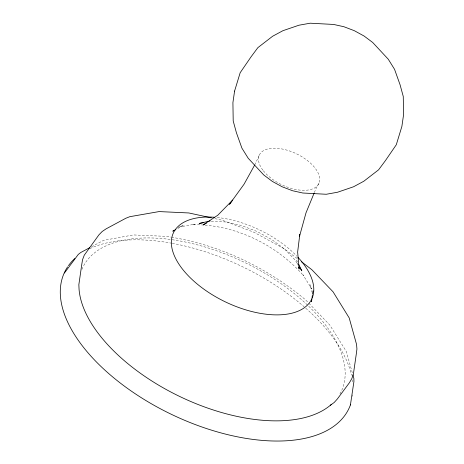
<?xml version="1.0" encoding="UTF-8"?>
<svg xmlns="http://www.w3.org/2000/svg" width="464" height="464" viewBox="0 0 464 464"><rect width="100%" height="100%" fill="white"/><g stroke="black" fill="none" stroke-linecap="round" stroke-linejoin="round"><path stroke-width="0.35" stroke-dasharray="2.32 1.74" d="M259.156 155.452L255.032 164.384M314.366 192.531L315.984 188.61L319.046 183.083M91.518 246.72L103.571 240.364L133.342 234.935L167.852 236.431L170.793 237.069M177.735 228.543L183.877 225.237L178.443 227.151M178.611 227.122L194.967 224.182L192.374 224.501L204.346 225.057M211.253 221.299L225.568 221.966L241.141 225.417L256.911 231.42L271.811 239.569L297.378 258.663M205.053 225.092C242.672 228.439 278.916 247.335 303.676 275.848L302.975 274.839L311.785 288.997L310.022 284.797L312.052 292.221M214.919 218.625L222.552 220.319L254.173 232.354L284.043 248.687M171.494 237.226C220.76 245.398 267.026 267.716 305.295 299.622L308.363 302.69M284.815 249.301L295.046 259.956L297.673 264.178M308.856 303.207L329.707 324.928L346.231 351.335L352.721 374.216M297.407 261.719L296.78 260.426L298.05 265.072M217.198 217.488A76.676 39.834 25.7 0 1 296.914 256.209M81.931 269.375A143.335 74.466 25.7 0 1 171.425 239.615M172.092 239.708A143.335 74.466 25.7 0 1 305.387 303.108A143.335 74.466 25.7 0 1 339.683 394.388M89.935 248.605A157.667 81.913 25.7 0 1 171.57 243.194M172.26 243.322A157.667 81.913 25.7 0 1 304.14 306.797M305.73 308.189A157.667 81.913 25.7 0 1 351.526 375.15M352.454 379.923A157.667 81.913 25.7 0 1 352.733 381.924M352.814 394.905A157.667 81.913 25.7 0 1 352.617 396.337M263.332 170.735A32.99 17.139 25.7 0 0 316.344 186.725A32.99 17.139 25.7 0 0 287.622 150.348A32.99 17.139 25.7 0 0 263.332 170.735"/><path stroke-width="0.7" d="M299.767 234.819L297.639 252.039L299.141 269.056L298.596 267.067M299.732 234.581L299.442 236.588L306.014 212.796L314.099 193.186M311.872 298.891L311.483 301.588L311.75 299.808M312.063 297.546L312.359 295.522M312.55 294.176L313.038 290.812M350.424 404.962L353.922 381.559L353.875 378.496L352.913 374.912M254.69 165.004L244.052 184.208L229.494 204.317L232.65 200.065L217.796 215.209L203.302 224.843L206.451 223.155M64.415 273.018L78.294 254.411L80.759 252.509L89.622 247.741M330.409 405.234L334.208 402.468L337.363 398.97L349.398 382.748L351.845 378.578L353.406 374.013L356.346 353.62L356.938 349.009L356.555 344.404L349.189 317.904L333.071 291.833L311.837 269.706L301.432 261.696M174.302 230.26L172.817 231.188L175.891 229.535M210.169 220.945L199.172 223.468L203.435 222.703M211.451 217.86L188.819 212.959L159.1 211.578L129.792 216.694L125.831 218.254L106.094 228.862L102.19 231.49L98.913 234.865L84.286 255.148L82.563 259.654L81.768 264.445L78.851 284.67L79.06 289.287A143.335 74.466 25.7 0 0 185.026 398.965A143.335 74.466 25.7 0 0 331.516 404.272M299.547 267.194L301.797 270.808L298.659 264.318M297.911 257.265A76.676 39.834 25.7 0 1 282.182 314.696A76.676 39.834 25.7 0 1 180.032 265.797A76.676 39.834 25.7 0 1 214.31 217.245M350.575 404.527A157.667 81.913 25.7 0 1 170.021 413.668A157.667 81.913 25.7 0 1 67.628 266.846M68.457 265.652A157.667 81.913 25.7 0 1 74.82 258.5M234.581 91.083L232.916 102.625L233.206 121L236.42 132.762L241.912 148.144L248.205 158.253L263.79 175.003L272.356 181.418L282.17 186.783L292.564 190.739L302.818 193.012L326.267 194.265L337.519 192.247L353.516 186.783L363.805 181.244L378.589 169.824L385.393 160.654L396.297 144.745L401.888 126.382L403.552 114.84L403.262 96.466L400.049 84.703L394.557 69.322L388.264 59.212L372.679 42.462L364.112 36.047L354.299 30.682L343.905 26.726L333.645 24.453L310.201 23.2L298.949 25.218L282.953 30.682L272.664 36.221L257.88 47.641L251.076 56.811L240.172 72.72L234.581 91.083"/></g></svg>
